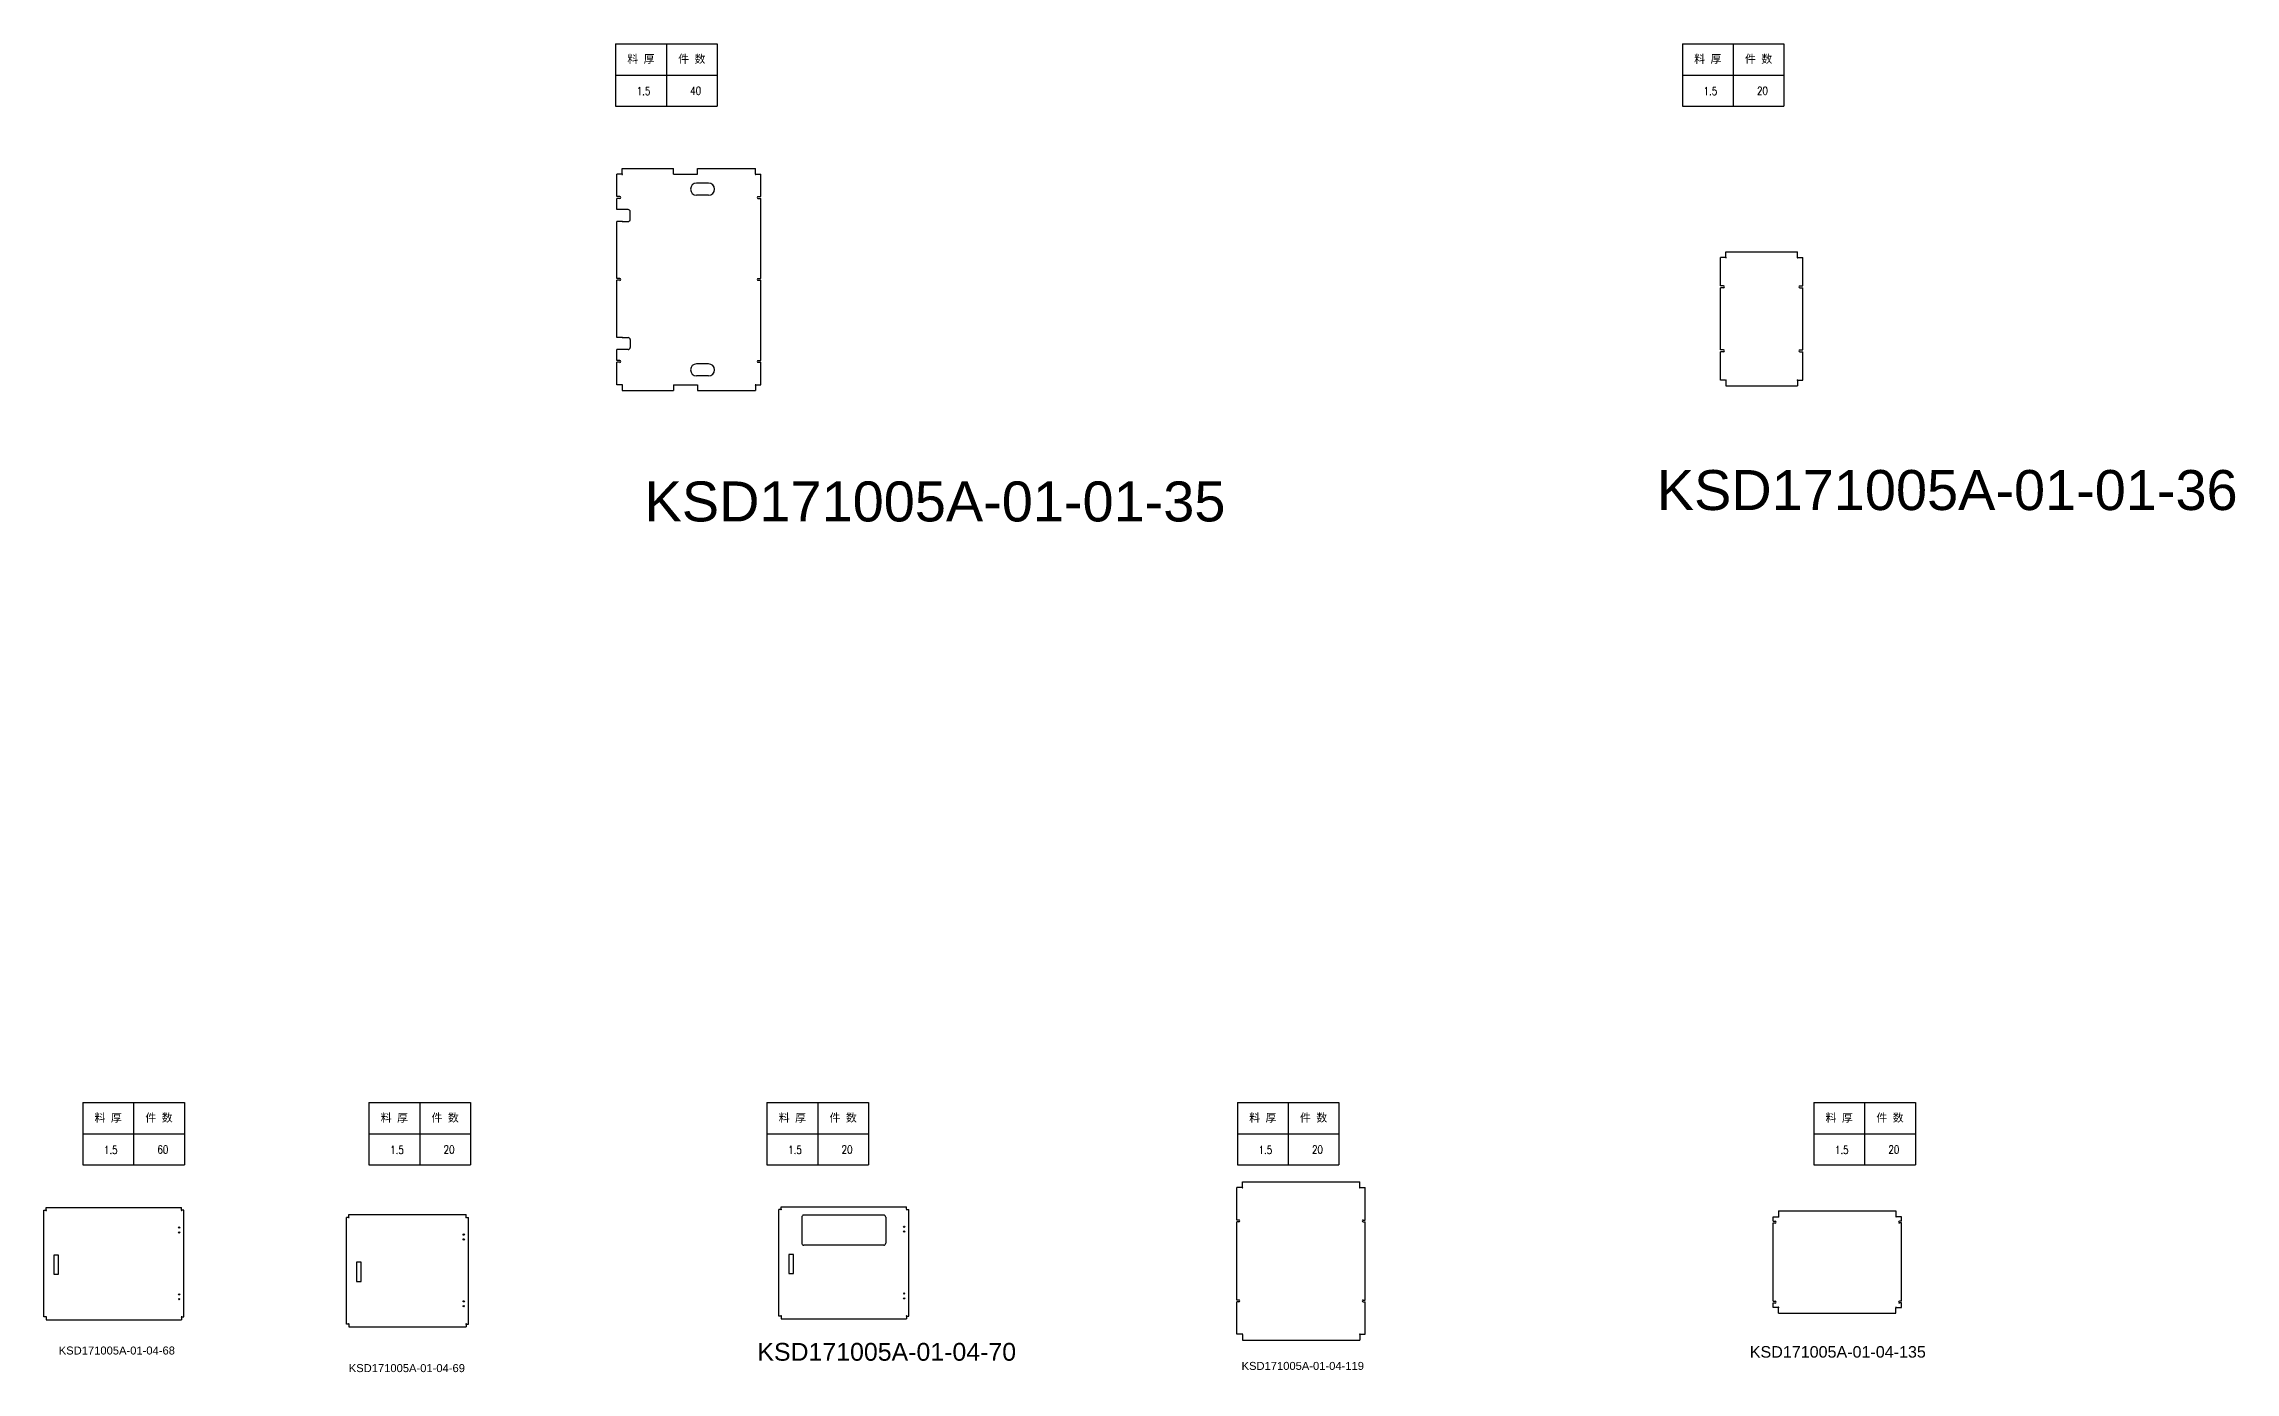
# Model space of a CAD drawing. Header units: millimetres. Extents: x 5543 to 54051, y -3404 to 4186.
# Drawn here: x 19941 to 30898, y -3139 to 3505 of the extents above; entities that cross this region are included whole.
import ezdxf
from ezdxf.enums import TextEntityAlignment as Align

# ---------------------------------------------------------------- set-up
doc = ezdxf.new("R2010")
doc.units = ezdxf.units.MM
doc.layers.add('标注', color=3, linetype='Continuous')
doc.styles.add('DIM', font='romans.shx', dxfattribs={"width": 0.8, "bigfont": 'bigfont.shx'})
doc.styles.get("Standard").update_dxf_attribs({"font": 'arial.ttf'})

# ---------------------------------------------------------------- blocks, each defined once
blk = doc.blocks.new('*T1')
at = {"color": 0, "linetype": 'ByBlock', "lineweight": -2, "transparency": 16777216}
for p, q in [((0, 0), (127, 0)), ((0, 0), (0, -78)), ((63.5, 0), (63.5, -78)), ((127, 0), (127, -78)), ((0, -39), (127, -39)), ((0, -78), (127, -78))]:
    blk.add_line(p, q, dxfattribs=at)
at = {"color": 0, "transparency": 16777216, "char_height": 10, "width": 60.5, "attachment_point": 5}
for s, insert in [('{\\fSimSun|b0|i0|c134|p2;料 厚}', (31.75, -19.5)), ('{\\fSimSun|b0|i0|c134|p2;件 数}', (95.25, -19.5))]:
    blk.add_mtext(s, dxfattribs=dict(at, insert=insert))
blk = doc.blocks.new('拆图参数')
blk.add_blockref('*T1', (-63.5, 78))
at = {"style": 'DIM', "width": 0.8}
blk.add_attdef('6', text='', height=10, dxfattribs=at).set_placement((-37.1, 18.9), align=Align.MIDDLE_LEFT)
blk.add_attdef('1', text='', height=10, dxfattribs=at).set_placement((36.6, 19.3), align=Align.MIDDLE_CENTER)

msp = doc.modelspace()

# ---------------------------------------------------------------- linework, layer by layer
for p, q in [((22806, 2741), (22806, 2853)), ((22832, 2853), (22806, 2853)), ((22833, 2882), (23090, 2882)), ((22833, 2855), (22833, 2882)), ((23090, 2853), (23090, 2882)), ((23090, 2853), (23210, 2853)), ((23210, 2853), (23210, 2882)), ((23210, 2882), (23500, 2882)), ((23500, 2855), (23500, 2882)), ((23502, 2853), (23527, 2853)), ((23527, 2741), (23527, 2853)), ((22821, 2741), (22806, 2741)), ((23265, 2808), (23205, 2808)), ((23265, 2748), (23205, 2748)), ((23512, 2741), (23527, 2741)), ((22821, 2732), (22806, 2732)), ((22806, 2676), (22806, 2732)), ((22835, 2676), (22806, 2676)), ((22863, 2676), (22833, 2676)), ((22873, 2626), (22873, 2666)), ((23512, 2732), (23527, 2732)), ((23527, 2331), (23527, 2732)), ((22806, 2331), (22806, 2616)), ((22835, 2616), (22806, 2616)), ((22833, 2616), (22863, 2616)), ((28325, 2294), (28325, 2436)), ((28350, 2436), (28325, 2436)), ((28352, 2465), (28709, 2465)), ((28352, 2438), (28352, 2465)), ((28709, 2438), (28709, 2465)), ((28710, 2436), (28736, 2436)), ((28736, 2294), (28736, 2436)), ((22821, 2331), (22806, 2331)), ((22821, 2322), (22806, 2322)), ((22806, 2036), (22806, 2322)), ((23512, 2331), (23527, 2331)), ((23512, 2322), (23527, 2322)), ((23527, 1921), (23527, 2322)), ((28340, 2294), (28325, 2294)), ((28325, 1974), (28325, 2285)), ((28340, 2285), (28325, 2285)), ((28721, 2294), (28736, 2294)), ((28721, 2285), (28736, 2285)), ((28736, 1974), (28736, 2285)), ((22835, 2036), (22806, 2036)), ((22806, 1921), (22806, 1976)), ((22835, 1976), (22806, 1976)), ((22833, 2036), (22863, 2036)), ((22863, 1976), (22833, 1976)), ((22873, 2026), (22873, 1986)), ((28340, 1974), (28325, 1974)), ((28721, 1974), (28736, 1974)), ((22821, 1921), (22806, 1921)), ((22806, 1799), (22806, 1912)), ((22821, 1912), (22806, 1912)), ((23265, 1904), (23205, 1904)), ((23512, 1921), (23527, 1921)), ((23512, 1912), (23527, 1912)), ((23527, 1799), (23527, 1912)), ((28325, 1822), (28325, 1965)), ((28340, 1965), (28325, 1965)), ((28721, 1965), (28736, 1965)), ((28736, 1822), (28736, 1965)), ((22832, 1799), (22806, 1799)), ((22833, 1798), (22833, 1771)), ((22833, 1771), (23090, 1771)), ((23090, 1799), (23090, 1771)), ((23090, 1799), (23210, 1799)), ((23265, 1844), (23205, 1844)), ((23210, 1799), (23210, 1771)), ((23210, 1771), (23500, 1771)), ((23500, 1798), (23500, 1771)), ((23502, 1799), (23527, 1799)), ((28350, 1822), (28325, 1822)), ((28352, 1821), (28352, 1794)), ((28352, 1794), (28709, 1794)), ((28709, 1821), (28709, 1794)), ((28710, 1822), (28736, 1822)), ((25934, -2188), (26521, -2188)), ((25934, -2215), (25934, -2188)), ((26521, -2215), (26521, -2188)), ((25907, -2379), (25907, -2216)), ((25933, -2216), (25907, -2216)), ((26523, -2216), (26548, -2216)), ((26548, -2379), (26548, -2216)), ((19941, -2863), (19941, -2329)), ((19941, -2863), (19941, -2329)), ((19941, -2329), (19952, -2329)), ((19953, -2316), (20630, -2316)), ((19953, -2328), (19953, -2316)), ((20630, -2328), (20630, -2316)), ((20642, -2329), (20632, -2329)), ((20642, -2863), (20642, -2329)), ((20642, -2863), (20642, -2329)), ((21454, -2899), (21454, -2365)), ((21464, -2365), (21454, -2365)), ((21466, -2351), (22053, -2351)), ((21466, -2363), (21466, -2351)), ((22053, -2363), (22053, -2351)), ((22054, -2365), (22065, -2365)), ((22065, -2899), (22065, -2365)), ((23616, -2859), (23616, -2325)), ((23626, -2325), (23616, -2325)), ((23628, -2312), (24255, -2312)), ((23628, -2324), (23628, -2312)), ((23731, -2364), (23731, -2494)), ((24141, -2354), (23741, -2354)), ((24151, -2364), (24151, -2494)), ((24255, -2324), (24255, -2312)), ((24256, -2325), (24267, -2325)), ((24267, -2859), (24267, -2325)), ((25917, -2379), (25907, -2379)), ((25907, -2779), (25907, -2388)), ((25917, -2388), (25907, -2388)), ((26538, -2379), (26548, -2379)), ((26538, -2388), (26548, -2388)), ((26548, -2779), (26548, -2388)), ((28588, -2362), (28613, -2362)), ((28588, -2384), (28588, -2362)), ((28588, -2384), (28598, -2384)), ((28588, -2393), (28598, -2393)), ((28588, -2784), (28588, -2393)), ((28615, -2333), (29202, -2333)), ((28615, -2333), (28615, -2360)), ((29202, -2333), (29202, -2360)), ((29229, -2362), (29203, -2362)), ((29229, -2384), (29219, -2384)), ((29229, -2393), (29219, -2393)), ((29229, -2384), (29229, -2362)), ((29229, -2784), (29229, -2393)), ((24141, -2504), (23741, -2504)), ((19992, -2554), (19992, -2649)), ((20015, -2554), (19992, -2554)), ((20015, -2649), (20015, -2554)), ((21504, -2589), (21504, -2685)), ((21528, -2589), (21504, -2589)), ((21528, -2685), (21528, -2589)), ((23666, -2550), (23666, -2645)), ((23690, -2550), (23666, -2550)), ((23690, -2645), (23690, -2550)), ((19992, -2649), (20015, -2649)), ((21504, -2685), (21528, -2685)), ((23666, -2645), (23690, -2645)), ((25917, -2779), (25907, -2779)), ((25907, -2950), (25907, -2788)), ((25917, -2788), (25907, -2788)), ((26538, -2779), (26548, -2779)), ((26538, -2788), (26548, -2788)), ((26548, -2950), (26548, -2788)), ((28588, -2784), (28598, -2784)), ((28588, -2816), (28588, -2793)), ((28588, -2793), (28598, -2793)), ((28613, -2816), (28588, -2816)), ((28615, -2844), (28615, -2817)), ((28615, -2844), (29202, -2844)), ((29202, -2844), (29202, -2817)), ((29203, -2816), (29229, -2816)), ((29229, -2784), (29219, -2784)), ((29229, -2793), (29219, -2793)), ((29229, -2816), (29229, -2793)), ((19952, -2863), (19941, -2863)), ((19953, -2865), (19953, -2877)), ((19953, -2877), (20630, -2877)), ((20630, -2865), (20630, -2877)), ((20632, -2863), (20642, -2863)), ((21464, -2899), (21454, -2899)), ((21466, -2900), (21466, -2912)), ((21466, -2912), (22053, -2912)), ((22053, -2900), (22053, -2912)), ((22054, -2899), (22065, -2899)), ((23626, -2859), (23616, -2859)), ((23628, -2861), (23628, -2873)), ((23628, -2873), (24255, -2873)), ((24255, -2861), (24255, -2873)), ((24256, -2859), (24267, -2859)), ((25933, -2950), (25907, -2950)), ((25934, -2952), (25934, -2979)), ((26521, -2952), (26521, -2979)), ((26523, -2950), (26548, -2950)), ((25934, -2979), (26521, -2979))]:
    msp.add_line(p, q)
for centre in [(24243, -2412), (20618, -2416), (20618, -2440), (22041, -2451), (22041, -2475), (24243, -2436), (20618, -2750), (20618, -2774), (22041, -2785), (22041, -2809), (24243, -2746), (24243, -2770)]:
    msp.add_circle(centre, 3.25)
for centre, radius, start, end in [((22833, 2853), 1.5, 180, 90), ((23500, 2853), 1.5, 90, 0), ((22821, 2736), 4.5, 270, 90), ((23205, 2778), 30, 90, 270), ((23265, 2778), 30, 270, 90), ((23512, 2736), 4.5, 90, 270), ((22863, 2666), 10, 0, 90), ((22863, 2626), 10, 270, 0), ((28352, 2436), 1.5, 180, 90), ((28709, 2436), 1.5, 90, 0), ((22821, 2326), 4.5, 270, 90), ((23512, 2326), 4.5, 90, 270), ((28340, 2289), 4.5, 270, 90), ((28721, 2289), 4.5, 90, 270), ((22863, 2026), 10, 0, 90), ((22863, 1986), 10, 270, 0), ((28340, 1969), 4.5, 270, 90), ((28721, 1969), 4.5, 90, 270), ((22821, 1916), 4.5, 270, 90), ((23205, 1874), 30, 90, 270), ((23265, 1874), 30, 270, 90), ((23512, 1916), 4.5, 90, 270), ((22833, 1799), 1.5, 270, 180), ((23500, 1799), 1.5, 0, 270), ((28352, 1822), 1.5, 270, 180), ((28709, 1822), 1.5, 0, 270), ((25934, -2216), 1.5, 180, 90), ((26521, -2216), 1.5, 90, 0), ((19953, -2329), 1.5, 180, 90), ((20630, -2329), 1.5, 90, 0), ((21466, -2365), 1.5, 180, 90), ((22053, -2365), 1.5, 90, 0), ((23628, -2325), 1.5, 180, 90), ((23741, -2364), 10, 90, 180), ((24141, -2364), 10, 0, 90), ((24255, -2325), 1.5, 90, 0), ((25917, -2383), 4.5, 270, 90), ((26538, -2383), 4.5, 90, 270), ((28598, -2389), 4.5, 270, 90), ((28615, -2362), 1.5, 180, 90), ((29202, -2362), 1.5, 90, 0), ((29219, -2389), 4.5, 90, 270), ((23741, -2494), 10, 180, 270), ((24141, -2494), 10, 270, 0), ((25917, -2783), 4.5, 270, 90), ((26538, -2783), 4.5, 90, 270), ((28598, -2789), 4.5, 270, 90), ((28615, -2816), 1.5, 270, 180), ((29202, -2816), 1.5, 0, 270), ((29219, -2789), 4.5, 90, 270), ((19953, -2863), 1.5, 270, 180), ((20630, -2863), 1.5, 0, 270), ((21466, -2899), 1.5, 270, 180), ((22053, -2899), 1.5, 0, 270), ((23628, -2859), 1.5, 270, 180), ((24255, -2859), 1.5, 0, 270), ((25934, -2950), 1.5, 270, 180), ((26521, -2950), 1.5, 0, 270)]:
    msp.add_arc(centre, radius, start, end)

# ---------------------------------------------------------------- block references
at = {"layer": '标注', "xscale": 4, "yscale": 4, "zscale": 4}
for p, values in [((23054, 3193), {'1': '40', '6': '1.5'}), ((28388, 3193), {'1': '20', '6': '1.5'}), ((20390, -2103), {'1': '60', '6': '1.5'}), ((21821, -2103), {'1': '20', '6': '1.5'}), ((23811, -2103), {'1': '20', '6': '1.5'}), ((26163, -2103), {'1': '20', '6': '1.5'}), ((29045, -2103), {'1': '20', '6': '1.5'})]:
    msp.add_blockref('拆图参数', p, dxfattribs=at).add_auto_attribs(values)

# ---------------------------------------------------------------- texts
at = {"attachment_point": 1}
for s, insert, char_height, width in [('KSD171005A-01-04-68', (20016, -3011), 40, 603.1), ('KSD171005A-01-04-70', (23509, -2993), 89.08, 1342.62), ('KSD171005A-01-04-135', (28471, -3009), 57.54, 914.75), ('KSD171005A-01-04-69', (21466, -3099), 40, 635.5), ('KSD171005A-01-04-119', (25930, -3088), 40, 635.73)]:
    msp.add_mtext(s, dxfattribs=dict(at, insert=insert, char_height=char_height, width=width))
at = {"layer": '标注', "char_height": 200, "attachment_point": 1}
for s, insert, width in [('KSD171005A-01-01-35', (22945, 1316), 3016.64), ('KSD171005A-01-01-36', (28006, 1373), 3014.92)]:
    msp.add_mtext(s, dxfattribs=dict(at, insert=insert, width=width))

doc.saveas('drawing.dxf')
